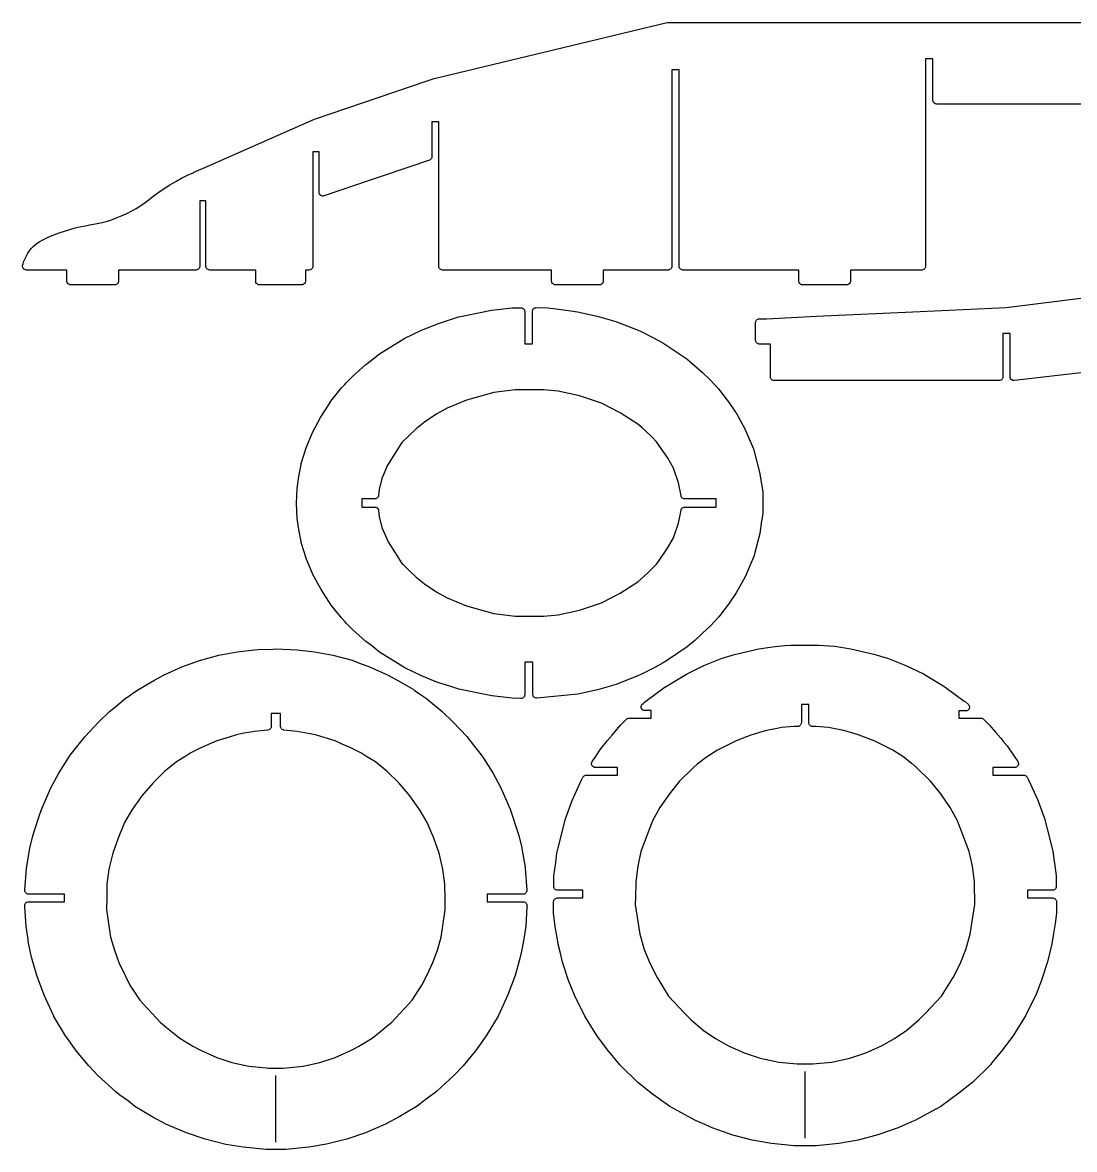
# Model space of a CAD drawing. Extents: x -1 to 1061, y 0 to 484.
# Drawn here: x -0.7 to 451.1, y 0 to 483.9 of the extents above; entities that cross this region are included whole.
import ezdxf

# ---------------------------------------------------------------- set-up
doc = ezdxf.new("R2010")
doc.units = 0
doc.layers.add('Normal', color=7, linetype='CONTINUOUS')

msp = doc.modelspace()

# ---------------------------------------------------------------- linework, layer by layer
at = {"layer": 'Normal'}
for points in [[(173.05, 458.9, -5.08), (176.05, 459.92, -5.08), (179.15, 460.65, -5.08), (179.15, 460.65, -8.89), (276.2, 483.9, -8.89), (276.56, 483.95, -8.89), (283.51, 483.95, -8.89)], [(283.51, 483.95, -5.08), (289.86, 483.95, -5.08), (289.86, 483.95, -8.89), (383.01, 483.95, -8.89)], [(383.01, 483.95, -5.08), (389.36, 483.95, -5.08), (389.36, 483.95, -8.89), (484.78, 483.95, -8.89)], [(443.89, 448.95, -5.08), (437.54, 448.95, -5.08), (437.54, 448.95, -8.89), (391.95, 448.95, -8.89), (391.62, 448.97, -8.89), (391.26, 449.1, -8.89), (390.96, 449.28, -8.89), (390.7, 449.55, -8.89), (390.5, 449.86, -8.89), (390.4, 450.19, -8.89), (390.35, 450.52, -8.89), (390.35, 468.43, -8.89), (387.17, 468.43, -8.89), (387.17, 417.73, -8.89)], [(544.75, 448.95, -5.08), (538.4, 448.95, -5.08), (538.4, 448.95, -8.89), (489.97, 448.95, -8.89), (489.64, 448.97, -8.89), (489.28, 449.1, -8.89), (488.98, 449.28, -8.89), (488.72, 449.55, -8.89), (488.52, 449.86, -8.89), (488.42, 450.19, -8.89), (488.37, 450.52, -8.89), (488.37, 468.43, -8.89), (485.19, 468.43, -8.89), (485.19, 450.52, -8.89), (485.17, 450.19, -8.89), (485.04, 449.86, -8.89), (484.86, 449.55, -8.89), (484.58, 449.28, -8.89), (484.28, 449.1, -8.89), (483.95, 448.97, -8.89), (483.62, 448.95, -8.89), (443.89, 448.95, -8.89)], [(281.33, 390.07, -5.08), (281.33, 396.42, -5.08), (281.33, 396.42, -8.89), (281.33, 463.68, -8.89), (278.16, 463.68, -8.89), (278.16, 444.04, -8.89)], [(118.85, 439.93, -5.08), (124.66, 442.49, -5.08), (124.66, 442.49, -8.89), (173.05, 458.9, -8.89)], [(178.05, 395.07, -5.08), (178.05, 401.42, -5.08), (178.05, 401.42, -8.89), (178.05, 441.27, -8.89), (175.13, 441.27, -8.89), (175.13, 426.34, -8.89), (175.08, 425.96, -8.89), (174.96, 425.58, -8.89), (174.7, 425.25, -8.89), (174.4, 424.99, -8.89), (174.07, 424.84, -8.89), (154.2, 418.11, -8.89)], [(278.16, 444.04, -5.08), (278.16, 437.69, -5.08), (278.16, 437.69, -8.89), (278.16, 379.27, -8.89), (278.13, 378.94, -8.89), (278, 378.59, -8.89), (277.83, 378.28, -8.89), (277.55, 378.03, -8.89), (277.24, 377.83, -8.89), (276.89, 377.72, -8.89), (276.56, 377.67, -8.89), (266.7, 377.67, -8.89)], [(72.8, 419.58, -5.08), (72.87, 419.63, -5.08), (78.59, 422.15, -5.08), (78.59, 422.15, -8.89), (118.85, 439.93, -8.89)], [(154.2, 418.11, -5.08), (148.21, 416.08, -5.08), (148.21, 416.08, -8.89), (128.8, 409.5, -8.89), (128.47, 409.42, -8.89), (128.12, 409.42, -8.89), (127.74, 409.52, -8.89), (127.38, 409.73, -8.89), (127.08, 410.01, -8.89), (126.87, 410.34, -8.89), (126.75, 410.67, -8.89), (126.72, 411, -8.89), (126.72, 428.45, -8.89), (123.98, 428.45, -8.89), (123.98, 395.5, -8.89)], [(21.89, 395.71, -5.08), (23.14, 396.01, -5.08), (24.38, 396.29, -5.08), (26.24, 396.67, -5.08), (28.09, 397.05, -5.08), (28.09, 397.05, -8.89), (29.72, 397.33, -8.89), (31.34, 397.61, -8.89), (33.53, 398.12, -8.89), (35.71, 398.7, -8.89), (37.85, 399.39, -8.89), (39.98, 400.18, -8.89), (42.06, 401.04, -8.89), (44.12, 401.98, -8.89), (46.15, 403.02, -8.89), (48.11, 404.14, -8.89), (50.04, 405.33, -8.89), (51.89, 406.6, -8.89), (53.7, 407.95, -8.89), (55.42, 409.35, -8.89), (57.76, 411.05, -8.89), (60.15, 412.67, -8.89), (62.59, 414.22, -8.89), (65.07, 415.7, -8.89), (67.59, 417.07, -8.89), (70.18, 418.36, -8.89), (72.8, 419.58, -8.89)], [(387.17, 417.73, -5.08), (387.17, 411.38, -5.08), (387.17, 411.38, -8.89), (387.17, 379.27, -8.89), (387.15, 378.94, -8.89), (387.02, 378.59, -8.89), (386.84, 378.28, -8.89), (386.56, 378.03, -8.89), (386.26, 377.83, -8.89), (385.93, 377.72, -8.89), (385.6, 377.67, -8.89), (354.89, 377.67, -8.89), (354.89, 372.92, -8.89), (354.86, 372.59, -8.89), (354.74, 372.24, -8.89), (354.56, 371.93, -8.89), (354.28, 371.68, -8.89), (353.97, 371.48, -8.89), (353.64, 371.37, -8.89), (353.31, 371.32, -8.89), (346.2, 371.32, -8.89)], [(78.03, 391.44, -5.08), (78.03, 397.79, -5.08), (78.03, 397.79, -8.89), (78.03, 407.34, -8.89), (75.39, 407.34, -8.89), (75.39, 379.27, -8.89), (75.34, 378.94, -8.89), (75.23, 378.59, -8.89), (75.03, 378.28, -8.89), (74.78, 378.03, -8.89), (74.47, 377.83, -8.89), (74.12, 377.72, -8.89), (73.79, 377.67, -8.89), (58.6, 377.67, -8.89)], [(19.91, 371.32, 0.13), (19.91, 371.32, -8.89), (19.58, 371.37, -8.89), (19.25, 371.48, -8.89), (18.92, 371.68, -8.89), (18.67, 371.93, -8.89), (18.47, 372.24, -8.89), (18.36, 372.59, -8.89), (18.31, 372.92, -8.89), (18.31, 377.67, -8.89), (0.86, 377.67, -8.89), (0.53, 377.72, -8.89), (0.2, 377.83, -8.89), (-0.13, 378.03, -8.89), (-0.38, 378.28, -8.89), (-0.58, 378.61, -8.89), (-0.71, 378.97, -8.89), (-0.74, 379.32, -8.89), (-0.69, 379.65, -8.89), (-0.51, 380.31, -8.89), (-0.13, 381.48, -8.89), (0.36, 382.65, -8.89), (0.91, 383.77, -8.89), (1.52, 384.86, -8.89), (2.24, 385.9, -8.89), (3.02, 386.89, -8.89), (3.84, 387.81, -8.89), (4.93, 388.8, -8.89), (6.43, 389.79, -8.89), (8, 390.68, -8.89), (10.31, 391.8, -8.89), (12.65, 392.84, -8.89), (14.94, 393.65, -8.89), (17.22, 394.39, -8.89), (19.56, 395.07, -8.89), (21.89, 395.71, -8.89)], [(123.98, 395.5, -5.08), (123.98, 389.15, -5.08), (123.98, 389.15, -8.89), (123.98, 379.27, -8.89), (123.93, 378.94, -8.89), (123.82, 378.59, -8.89), (123.62, 378.28, -8.89), (123.37, 378.03, -8.89), (123.04, 377.83, -8.89), (122.71, 377.72, -8.89), (122.38, 377.67, -8.89), (120.8, 377.67, -8.89), (120.8, 372.92, -8.89), (120.75, 372.59, -8.89), (120.65, 372.24, -8.89), (120.45, 371.93, -8.89), (120.19, 371.68, -8.89), (119.86, 371.48, -8.89), (119.53, 371.37, -8.89), (119.2, 371.32, -8.89), (114.05, 371.32, -8.89)], [(204.44, 377.67, -5.08), (198.09, 377.67, -5.08), (198.09, 377.67, -8.89), (179.65, 377.67, -8.89), (179.32, 377.72, -8.89), (178.99, 377.83, -8.89), (178.66, 378.03, -8.89), (178.41, 378.28, -8.89), (178.21, 378.59, -8.89), (178.1, 378.94, -8.89), (178.05, 379.27, -8.89), (178.05, 395.07, -8.89)], [(114.05, 371.32, -5.08), (107.7, 371.32, -5.08), (107.7, 371.32, -8.89), (100.99, 371.32, -8.89), (100.66, 371.37, -8.89), (100.33, 371.48, -8.89), (100, 371.68, -8.89), (99.75, 371.93, -8.89), (99.54, 372.24, -8.89), (99.44, 372.59, -8.89), (99.42, 372.92, -8.89), (99.42, 377.67, -8.89), (79.6, 377.67, -8.89), (79.27, 377.72, -8.89), (78.94, 377.83, -8.89), (78.61, 378.03, -8.89), (78.36, 378.28, -8.89), (78.16, 378.59, -8.89), (78.05, 378.94, -8.89), (78.03, 379.27, -8.89), (78.03, 391.44, -8.89)], [(311.68, 377.67, -5.08), (305.33, 377.67, -5.08), (305.33, 377.67, -8.89), (282.91, 377.67, -8.89), (282.58, 377.72, -8.89), (282.24, 377.83, -8.89), (281.94, 378.03, -8.89), (281.66, 378.28, -8.89), (281.48, 378.59, -8.89), (281.36, 378.94, -8.89), (281.33, 379.27, -8.89), (281.33, 390.07, -8.89)], [(58.6, 377.67, -5.08), (52.25, 377.67, -5.08), (52.25, 377.67, -8.89), (40.54, 377.67, -8.89), (40.54, 372.92, -8.89), (40.51, 372.59, -8.89), (40.41, 372.24, -8.89), (40.21, 371.93, -8.89), (39.95, 371.68, -8.89), (39.62, 371.48, -8.89), (39.29, 371.37, -8.89), (38.96, 371.32, -8.89), (30.89, 371.32, -8.89)], [(240.79, 371.32, -5.08), (234.44, 371.32, -5.08), (234.44, 371.32, -8.89), (228.12, 371.32, -8.89), (227.79, 371.37, -8.89), (227.43, 371.48, -8.89), (227.13, 371.68, -8.89), (226.87, 371.93, -8.89), (226.67, 372.24, -8.89), (226.57, 372.59, -8.89), (226.52, 372.92, -8.89), (226.52, 377.67, -8.89), (204.44, 377.67, -8.89)], [(266.7, 377.67, -5.08), (260.35, 377.67, -5.08), (260.35, 377.67, -8.89), (248.74, 377.67, -8.89), (248.74, 372.92, -8.89), (248.72, 372.59, -8.89), (248.59, 372.24, -8.89), (248.41, 371.93, -8.89), (248.13, 371.68, -8.89), (247.83, 371.48, -8.89), (247.5, 371.37, -8.89), (247.17, 371.32, -8.89), (240.79, 371.32, -8.89)], [(346.2, 371.32, -5.08), (339.85, 371.32, -5.08), (339.85, 371.32, -8.89), (334.26, 371.32, -8.89), (333.93, 371.37, -8.89), (333.58, 371.48, -8.89), (333.27, 371.68, -8.89), (333.02, 371.93, -8.89), (332.82, 372.24, -8.89), (332.69, 372.59, -8.89), (332.66, 372.92, -8.89), (332.66, 377.67, -8.89), (311.68, 377.67, -8.89)], [(30.89, 371.32, -5.08), (24.54, 371.32, -5.08), (24.54, 371.32, -8.89), (19.91, 371.32, -8.89)], [(378.54, 359.56, -5.08), (384.89, 359.84, -5.08), (384.89, 359.84, -8.89), (421.82, 361.57, -8.89), (466.52, 367.13, -8.89)], [(181.33, 355.88, -5.08), (186.49, 357.53, -5.08), (187.4, 357.71, -5.08), (187.4, 357.71, -8.89), (200.74, 360.45, -8.89), (209.55, 361.37, -8.89), (213.36, 361.47, -8.89), (213.69, 361.44, -8.89), (214.05, 361.32, -8.89), (214.35, 361.14, -8.89), (214.63, 360.86, -8.89), (214.83, 360.55, -8.89), (214.93, 360.2, -8.89), (214.99, 359.87, -8.89), (214.99, 345.97, -8.89), (218.29, 345.97, -8.89), (218.29, 359.94, -8.89), (218.31, 360.27, -8.89), (218.41, 360.6, -8.89), (218.62, 360.93, -8.89), (218.9, 361.19, -8.89), (219.23, 361.39, -8.89), (219.56, 361.49, -8.89), (219.91, 361.52, -8.89), (224.92, 361.39, -8.89), (228.5, 360.93, -8.89)], [(228.5, 360.93, -5.08), (234.8, 360.12, -5.08), (234.8, 360.12, -8.89), (237.69, 359.74, -8.89), (246.13, 357.91, -8.89), (254.18, 355.55, -8.89), (264.41, 351.54, -8.89), (264.67, 351.41, -8.89)], [(340.33, 357.78, -5.08), (346.68, 358.06, -5.08), (346.68, 358.06, -8.89), (378.54, 359.56, -8.89)], [(127.25, 314.3, -5.08), (127.48, 314.73, -5.08), (130.63, 319.66, -5.08), (130.63, 319.66, -8.89), (131.7, 321.31, -8.89), (135.71, 326.29, -8.89), (136.25, 327, -8.89), (137.74, 328.5, -8.89), (138.23, 329.16, -8.89), (140.94, 331.88, -8.89), (146.71, 337.08, -8.89), (149.23, 338.89, -8.89), (152.58, 341.66, -8.89), (163.42, 348.34, -8.89), (170.59, 351.84, -8.89), (177.9, 354.76, -8.89), (181.33, 355.88, -8.89)], [(320.52, 334.29, -5.08), (320.52, 340.64, -5.08), (320.52, 340.64, -8.89), (320.52, 345.87, -8.89), (315.75, 345.87, -8.89), (315.42, 345.9, -8.89), (315.09, 346.02, -8.89), (314.78, 346.2, -8.89), (314.5, 346.48, -8.89), (314.33, 346.79, -8.89), (314.2, 347.12, -8.89), (314.17, 347.45, -8.89), (314.17, 355.19, -8.89), (314.2, 355.52, -8.89), (314.33, 355.85, -8.89), (314.5, 356.16, -8.89), (314.78, 356.44, -8.89), (315.09, 356.62, -8.89), (315.42, 356.74, -8.89), (315.75, 356.77, -8.89), (318.9, 356.77, -8.89), (340.33, 357.78, -8.89)], [(264.67, 351.41, -5.08), (270.31, 348.49, -5.08), (270.31, 348.49, -8.89), (274.32, 346.41, -8.89), (284.58, 339.45, -8.89), (287.96, 336.65, -8.89), (291.36, 333.58, -8.89), (294.69, 330.45, -8.89), (298.22, 326.57, -8.89), (301.9, 321.79, -8.89)], [(477.57, 336.25, -5.08), (471.27, 335.51, -5.08), (471.27, 335.51, -8.89), (425.3, 330.17, -8.89), (424.94, 330.17, -8.89), (424.59, 330.25, -8.89), (424.23, 330.45, -8.89), (423.93, 330.71, -8.89), (423.7, 331.04, -8.89), (423.57, 331.39, -8.89), (423.52, 331.75, -8.89), (423.52, 350.44, -8.89), (420.37, 350.44, -8.89), (420.37, 331.75, -8.89), (420.34, 331.42, -8.89), (420.22, 331.09, -8.89), (420.04, 330.76, -8.89), (419.76, 330.5, -8.89), (419.46, 330.3, -8.89), (419.13, 330.2, -8.89), (418.8, 330.17, -8.89), (381.18, 330.17, -8.89)], [(322.1, 330.17, 0.13), (322.1, 330.17, -8.89), (321.77, 330.2, -8.89), (321.44, 330.3, -8.89), (321.13, 330.5, -8.89), (320.85, 330.76, -8.89), (320.67, 331.09, -8.89), (320.55, 331.42, -8.89), (320.52, 331.75, -8.89), (320.52, 334.29, -8.89)], [(339.39, 330.17, -5.08), (333.04, 330.17, -5.08), (333.04, 330.17, -8.89), (322.1, 330.17, -8.89)], [(381.18, 330.17, -5.08), (374.83, 330.17, -5.08), (374.83, 330.17, -8.89), (339.39, 330.17, -8.89)], [(220.35, 326.26, -5.08), (213.99, 326.26, -5.08), (213.99, 326.26, -8.89), (210.9, 326.26, -8.89), (201.73, 325.04, -8.89), (190.02, 321.84, -8.89), (181.71, 318.31, -8.89), (177.16, 315.85, -8.89), (171.86, 312.32, -8.89), (168.35, 309.52, -8.89), (165.28, 306.58, -8.89), (162.26, 303.58, -8.89), (159.44, 299.24, -8.89)], [(271.65, 303.91, -5.08), (271.63, 303.94, -5.08), (269.39, 306.17, -5.08), (267.11, 308.33, -5.08), (267.11, 308.33, -8.89), (265.38, 309.91, -8.89), (263.6, 311.43, -8.89), (256.01, 316.38, -8.89), (247.9, 320.45, -8.89), (238.53, 323.62, -8.89), (229.31, 325.58, -8.89), (222.99, 326.26, -8.89), (220.35, 326.26, -8.89)], [(301.9, 321.79, -5.08), (302.46, 321.06, -5.08), (305.56, 316.59, -5.08), (305.56, 316.59, -8.89), (305.74, 316.31, -8.89), (309.6, 309.52, -8.89), (313.31, 300.89, -8.89), (315.9, 290.91, -8.89), (317.2, 282.45, -8.89), (317.2, 276.23, -8.89)], [(117.25, 270.92, -5.08), (117.22, 271.14, -5.08), (116.94, 277.24, -5.08), (116.94, 277.24, -8.89), (116.92, 277.55, -8.89), (117.2, 283.9, -8.89), (117.93, 288.95, -8.89), (119, 294.11, -8.89), (119, 294.54, -8.89), (119.08, 294.94, -8.89), (121.06, 301.27, -8.89), (123.8, 307.9, -8.89), (127.25, 314.3, -8.89)], [(268.48, 248.18, -5.08), (270.08, 249.73, -5.08), (271.63, 251.31, -5.08), (272.72, 252.88, -5.08), (272.72, 252.88, -8.89), (276.38, 258.14, -8.89), (278.82, 262.66, -8.89), (281.08, 268.91, -8.89), (282.12, 274.57, -8.89), (282.22, 274.9, -8.89), (282.42, 275.21, -8.89), (282.68, 275.49, -8.89), (283.01, 275.69, -8.89), (283.34, 275.82, -8.89), (283.69, 275.87, -8.89), (297.28, 275.87, -8.89), (297.28, 279.35, -8.89), (283.69, 279.35, -8.89), (283.34, 279.4, -8.89), (283.01, 279.53, -8.89), (282.68, 279.73, -8.89), (282.42, 280.01, -8.89), (282.22, 280.31, -8.89), (282.12, 280.64, -8.89), (281.08, 286.31, -8.89), (278.82, 292.56, -8.89), (276.38, 297.08, -8.89), (271.65, 303.91, -8.89)], [(159.44, 299.24, -5.08), (156.26, 294.28, -5.08), (156.08, 293.85, -5.08), (156.08, 293.85, -8.89), (153.67, 288.19, -8.89), (152.45, 283.39, -8.89), (152.2, 280.77, -8.89), (152.12, 280.42, -8.89), (151.94, 280.09, -8.89), (151.66, 279.78, -8.89), (151.33, 279.55, -8.89), (150.98, 279.4, -8.89), (150.62, 279.35, -8.89), (144.98, 279.35, -8.89), (144.98, 275.87, -8.89), (150.62, 275.87, -8.89), (150.98, 275.82, -8.89), (151.33, 275.69, -8.89), (151.66, 275.46, -8.89), (151.94, 275.16, -8.89), (152.12, 274.8, -8.89), (152.2, 274.45, -8.89), (152.45, 271.86, -8.89), (153.67, 267.03, -8.89), (156.26, 260.93, -8.89), (159.31, 256.21, -8.89)], [(317.2, 276.23, -5.08), (317.22, 273, -5.08), (316.74, 269.9, -5.08), (316.74, 269.9, -8.89), (315.93, 264.46, -8.89), (313.39, 254.56, -8.89), (309.68, 245.87, -8.89), (305.82, 239.04, -8.89), (302.49, 234.21, -8.89), (298.3, 228.75, -8.89), (294.79, 224.87, -8.89), (291.41, 221.69, -8.89), (288.01, 218.62, -8.89), (284.71, 215.85, -8.89), (276.33, 210.16, -8.89)], [(139.14, 225.15, -5.08), (138.23, 226.06, -5.08), (137.74, 226.72, -5.08), (136.25, 228.22, -5.08), (135.71, 228.96, -5.08), (134.95, 229.9, -5.08), (134.95, 229.9, -8.89), (131.8, 233.76, -8.89), (127.56, 240.39, -8.89), (123.88, 247.17, -8.89), (123.8, 247.32, -8.89), (121.11, 253.82, -8.89), (121.06, 253.95, -8.89), (119.08, 260.27, -8.89), (119, 260.68, -8.89), (119, 261.11, -8.89), (117.96, 266.19, -8.89), (117.25, 270.92, -8.89)], [(159.31, 256.21, -5.08), (162.26, 251.64, -5.08), (162.56, 251.31, -5.08), (162.89, 250.98, -5.08), (162.89, 250.98, -8.89), (165.61, 248.31, -8.89), (168.35, 245.69, -8.89), (171.86, 242.9, -8.89)], [(214.91, 228.96, -5.08), (221.26, 228.96, -5.08), (221.26, 228.96, -8.89), (222.99, 228.96, -8.89), (229.31, 229.64, -8.89), (238.53, 231.6, -8.89), (247.9, 234.77, -8.89), (256.01, 238.84, -8.89), (263.6, 243.79, -8.89), (266.07, 245.95, -8.89), (268.48, 248.18, -8.89)], [(171.86, 242.9, 0.13), (171.86, 242.9, -8.89), (177.16, 239.37, -8.89), (181.71, 236.91, -8.89), (190.02, 233.38, -8.89), (201.73, 230.17, -8.89), (210.9, 228.96, -8.89), (214.91, 228.96, -8.89)], [(152.58, 213.56, 0.13), (152.58, 213.56, -8.89), (149.23, 216.36, -8.89), (146.71, 218.14, -8.89), (141, 223.29, -8.89), (139.14, 225.15, -8.89)], [(39.37, 190.27, -5.08), (43.21, 193.5, -5.08), (43.76, 193.88, -5.08), (44.32, 194.23, -5.08), (44.32, 194.23, -8.89), (46.71, 195.88, -8.89), (49.1, 197.56, -8.89), (55.7, 201.4, -8.89), (60.07, 203.78, -8.89), (67.74, 207.26, -8.89), (75.26, 210.01, -8.89), (83.52, 212.22, -8.89), (91.39, 213.69, -8.89), (98.88, 214.6, -8.89), (100.43, 214.66, -8.89)], [(100.43, 214.66, -5.08), (106.78, 214.88, -5.08), (106.78, 214.88, -8.89), (108.05, 214.91, -8.89), (117.17, 214.6, -8.89), (124.71, 213.69, -8.89), (132.56, 212.24, -8.89), (140.79, 210.06, -8.89), (143.99, 208.89, -8.89)], [(183.31, 198.73, -5.08), (178.03, 200.41, -5.08), (177.29, 200.71, -5.08), (177.29, 200.71, -8.89), (170.69, 203.33, -8.89), (163.42, 206.88, -8.89), (152.58, 213.56, -8.89)], [(275.44, 198.7, -5.08), (280.87, 201.96, -5.08), (280.87, 201.96, -8.89), (284.43, 204.09, -8.89), (291.95, 207.77, -8.89), (299.8, 210.9, -8.89), (305.16, 212.55, -8.89), (315.54, 214.93, -8.89), (320.4, 215.7, -8.89)], [(320.4, 215.7, -5.08), (322.53, 216.03, -5.08), (326.72, 216.38, -5.08), (326.72, 216.38, -8.89), (329.31, 216.59, -8.89), (341.35, 216.59, -8.89), (348.16, 216.05, -8.89), (355.12, 214.96, -8.89), (365.51, 212.57, -8.89), (369.19, 211.46, -8.89)], [(143.99, 208.89, -5.08), (148.34, 207.29, -5.08), (149.91, 206.58, -5.08), (149.91, 206.58, -8.89), (156.03, 203.84, -8.89), (160.45, 201.42, -8.89), (167.01, 197.61, -8.89), (167.69, 197.13, -8.89), (168.4, 196.62, -8.89)], [(276.33, 210.16, -5.08), (274.47, 208.91, -5.08), (270.81, 207.01, -5.08), (270.81, 207.01, -8.89), (264.57, 203.76, -8.89), (254.33, 199.72, -8.89), (246.25, 197.33, -8.89), (237.85, 195.5, -8.89), (220.22, 193.85, -8.89), (219.86, 193.85, -8.89), (219.51, 193.95, -8.89), (219.15, 194.13, -8.89), (218.85, 194.39, -8.89), (218.64, 194.72, -8.89), (218.52, 195.07, -8.89), (218.49, 195.43, -8.89), (218.49, 209.25, -8.89), (214.99, 209.25, -8.89), (214.99, 195.25, -8.89), (214.93, 194.89, -8.89), (214.83, 194.56, -8.89), (214.63, 194.23, -8.89), (214.33, 193.98, -8.89), (213.99, 193.78, -8.89), (213.66, 193.68, -8.89), (213.31, 193.65, -8.89), (209.63, 193.85, -8.89), (200.89, 194.74, -8.89), (186.66, 197.66, -8.89), (183.31, 198.73, -8.89)], [(369.19, 211.46, -5.08), (370.87, 210.92, -5.08), (375.13, 209.25, -5.08), (375.13, 209.25, -8.89), (378.74, 207.82, -8.89), (386.26, 204.17, -8.89), (395.4, 198.68, -8.89), (403.78, 192.48, -8.89), (404.29, 192.15, -8.89), (405.54, 191.06, -8.89), (405.77, 190.78, -8.89), (405.94, 190.42, -8.89), (406.04, 190.04, -8.89), (406.04, 189.66, -8.89), (405.94, 189.31, -8.89), (405.77, 188.98, -8.89), (405.51, 188.7, -8.89), (405.18, 188.47, -8.89), (404.83, 188.34, -8.89), (404.47, 188.29, -8.89), (401.47, 188.29, -8.89), (401.47, 185.19, -8.89), (411, 185.19, -8.89), (411.3, 185.17, -8.89), (411.61, 185.06, -8.89), (411.89, 184.91, -8.89), (412.11, 184.73, -8.89), (414.45, 182.4, -8.89), (414.91, 181.89, -8.89), (415.34, 181.38, -8.89)], [(250.44, 175.49, -5.08), (252.48, 177.93, -5.08), (254.53, 180.34, -5.08), (254.53, 180.34, -8.89), (255.4, 181.33, -8.89), (256.26, 182.3, -8.89), (258.65, 184.73, -8.89), (258.9, 184.91, -8.89), (259.18, 185.06, -8.89), (259.49, 185.17, -8.89), (259.79, 185.19, -8.89), (269.32, 185.19, -8.89), (269.32, 188.49, -8.89), (266.55, 188.49, -8.89), (266.22, 188.52, -8.89), (265.86, 188.65, -8.89), (265.53, 188.85, -8.89), (265.23, 189.18, -8.89), (265.05, 189.56, -8.89), (264.95, 189.97, -8.89), (264.97, 190.37, -8.89), (265.1, 190.73, -8.89), (265.25, 191.01, -8.89), (265.79, 191.57, -8.89), (266.37, 192.05, -8.89), (267, 192.48, -8.89), (275.26, 198.6, -8.89), (275.44, 198.7, -8.89)], [(168.4, 196.62, -5.08), (170.61, 195.1, -5.08), (172.85, 193.6, -5.08), (173.58, 192.99, -5.08), (173.58, 192.99, -8.89), (179.48, 188.09, -8.89), (184.25, 183.49, -8.89), (190.09, 177.32, -8.89), (193.45, 173.08, -8.89)], [(4.45, 137.01, -5.08), (6.4, 143.05, -5.08), (6.4, 143.05, -8.89), (7.34, 146.02, -8.89), (11.38, 155.22, -8.89), (14.86, 161.65, -8.89), (19.79, 169.32, -8.89), (26.01, 177.22, -8.89), (31.88, 183.44, -8.89), (36.63, 188.01, -8.89), (39.37, 190.27, -8.89)], [(357.33, 178.36, -5.08), (351.99, 179.91, -5.08), (351.21, 180.04, -5.08), (351.21, 180.04, -8.89), (345.47, 181.13, -8.89), (340, 181.66, -8.89), (338.56, 181.66, -8.89), (338.23, 181.69, -8.89), (337.9, 181.81, -8.89), (337.59, 181.99, -8.89), (337.31, 182.27, -8.89), (337.13, 182.58, -8.89), (337.01, 182.93, -8.89), (336.98, 183.26, -8.89), (336.98, 191.06, -8.89), (333.81, 191.06, -8.89), (333.81, 183.26, -8.89), (333.78, 182.93, -8.89), (333.65, 182.58, -8.89), (333.48, 182.27, -8.89), (333.2, 181.99, -8.89), (332.89, 181.81, -8.89), (332.56, 181.69, -8.89), (332.21, 181.66, -8.89), (330.78, 181.66, -8.89), (325.32, 181.13, -8.89), (323.39, 180.77, -8.89)], [(136.6, 174.07, -5.08), (133.53, 175.46, -5.08), (130.68, 176.33, -5.08), (130.68, 176.33, -8.89), (125.04, 178.1, -8.89), (117.27, 179.53, -8.89), (111.56, 180.06, -8.89), (111.2, 180.14, -8.89), (110.85, 180.29, -8.89), (110.54, 180.57, -8.89), (110.29, 180.9, -8.89), (110.16, 181.25, -8.89), (110.11, 181.64, -8.89), (110.11, 187.25, -8.89), (106.07, 187.25, -8.89), (106.07, 181.64, -8.89), (106.04, 181.25, -8.89), (105.89, 180.9, -8.89), (105.66, 180.57, -8.89), (105.36, 180.29, -8.89), (105, 180.14, -8.89), (104.65, 180.06, -8.89), (98.93, 179.53, -8.89), (93.65, 178.56, -8.89)], [(323.39, 180.77, -5.08), (318.8, 179.91, -5.08), (317.2, 179.43, -5.08), (317.2, 179.43, -8.89), (312.09, 177.95, -8.89), (305.74, 175.49, -8.89), (297.74, 171.4, -8.89), (293.01, 168.43, -8.89), (289.53, 165.68, -8.89), (289.1, 165.4, -8.89), (287.4, 163.86, -8.89), (281.36, 158.01, -8.89), (277.11, 152.7, -8.89), (273.05, 146.86, -8.89), (269.9, 141.1, -8.89), (264.92, 127.94, -8.89), (263.52, 121.64, -8.89), (262.64, 114.93, -8.89), (262.64, 114.81, -8.89)], [(415.34, 181.38, -5.08), (417.42, 178.99, -5.08), (419.46, 176.56, -5.08), (419.46, 176.56, -8.89), (420.8, 174.9, -8.89), (422.15, 173.25, -8.89), (425.27, 168.83, -8.89), (426.82, 166.52, -8.89), (426.97, 166.22, -8.89), (427.08, 165.86, -8.89), (427.08, 165.48, -8.89), (427, 165.07, -8.89), (426.8, 164.69, -8.89), (426.52, 164.41, -8.89), (426.19, 164.19, -8.89), (425.83, 164.08, -8.89), (425.5, 164.03, -8.89), (416, 164.03, -8.89), (416, 160.76, -8.89), (429.36, 160.76, -8.89), (429.69, 160.71, -8.89), (430.02, 160.6, -8.89), (430.33, 160.4, -8.89), (430.58, 160.15, -8.89), (430.78, 159.87, -8.89), (431.37, 158.7, -8.89), (435.36, 149.99, -8.89), (438.28, 142.11, -8.89), (440.51, 133.17, -8.89)], [(93.65, 178.56, -5.08), (91.16, 178.1, -5.08), (87.53, 176.96, -5.08), (87.53, 176.96, -8.89), (82.68, 175.46, -8.89), (75.92, 172.44, -8.89), (71.55, 170.33, -8.89), (69.42, 168.91, -8.89), (65.35, 166.45, -8.89), (60.25, 162.23, -8.89), (55.32, 157.45, -8.89), (50.55, 151.79, -8.89), (46.1, 145.59, -8.89), (43.13, 140.34, -8.89), (40.28, 133.6, -8.89), (38, 127.23, -8.89), (36.4, 120.37, -8.89), (35.53, 113.84, -8.89), (35.43, 108.41, -8.89)], [(228.3, 123.22, -5.08), (228.8, 127.18, -5.08), (229.39, 129.46, -5.08), (229.39, 129.46, -8.89), (232.46, 141.96, -8.89), (235.38, 149.89, -8.89), (239.4, 158.65, -8.89), (240, 159.87, -8.89), (240.21, 160.15, -8.89), (240.46, 160.4, -8.89), (240.77, 160.6, -8.89), (241.1, 160.71, -8.89), (241.43, 160.76, -8.89), (254.79, 160.76, -8.89), (254.79, 164.03, -8.89), (245.29, 164.03, -8.89), (244.96, 164.08, -8.89), (244.6, 164.19, -8.89), (244.27, 164.41, -8.89), (243.99, 164.69, -8.89), (243.79, 165.07, -8.89), (243.71, 165.48, -8.89), (243.71, 165.86, -8.89), (243.81, 166.22, -8.89), (243.97, 166.52, -8.89), (245.47, 168.76, -8.89), (246.99, 170.97, -8.89), (248.56, 173.15, -8.89), (249.5, 174.32, -8.89), (250.44, 175.49, -8.89)], [(408.3, 106.58, -5.08), (408.18, 112.93, -5.08), (408.18, 112.93, -8.89), (408.15, 114.93, -8.89), (407.26, 121.64, -8.89), (405.87, 127.94, -8.89), (400.89, 141.1, -8.89), (397.74, 146.86, -8.89), (393.67, 152.7, -8.89), (389.43, 158.01, -8.89), (383.39, 163.86, -8.89), (381.69, 165.4, -8.89), (381.15, 165.76, -8.89), (377.77, 168.43, -8.89), (373.05, 171.4, -8.89), (365.05, 175.49, -8.89), (358.7, 177.95, -8.89), (357.33, 178.36, -8.89)], [(180.77, 107.49, -5.08), (180.67, 113.84, -5.08), (180.67, 113.84, -8.89), (180.67, 113.84, -8.89), (179.78, 120.37, -8.89), (178.21, 127.23, -8.89), (175.9, 133.6, -8.89), (173.08, 140.34, -8.89), (170.08, 145.59, -8.89), (165.66, 151.79, -8.89), (160.88, 157.45, -8.89), (155.93, 162.23, -8.89), (150.83, 166.45, -8.89), (146.74, 168.94, -8.89), (144.65, 170.33, -8.89), (140.28, 172.44, -8.89), (136.6, 174.07, -8.89)], [(193.45, 173.08, -5.08), (196.32, 169.44, -5.08), (197.26, 168, -5.08), (197.26, 168, -8.89), (201.27, 161.75, -8.89), (204.75, 155.32, -8.89), (208.79, 146.18, -8.89), (212.45, 134.85, -8.89), (213.74, 129.49, -8.89), (213.94, 128.32, -8.89)], [(2.9, 83.87, -5.08), (1.73, 89.46, -5.08), (1.63, 90.09, -5.08), (1.63, 90.09, -8.89), (0.79, 95.71, -8.89), (0.25, 104.11, -8.89), (0.23, 104.6, -8.89), (0.28, 105.08, -8.89), (0.38, 105.41, -8.89), (0.56, 105.71, -8.89), (0.84, 105.97, -8.89), (1.14, 106.17, -8.89), (1.47, 106.3, -8.89), (1.83, 106.32, -8.89), (17.35, 106.32, -8.89), (17.35, 109.63, -8.89), (1.85, 109.63, -8.89), (1.52, 109.68, -8.89), (1.17, 109.8, -8.89), (0.84, 110.01, -8.89), (0.58, 110.29, -8.89), (0.38, 110.64, -8.89), (0.3, 111, -8.89), (0.28, 111.33, -8.89), (0.97, 120.57, -8.89), (2.44, 129.39, -8.89), (3.71, 134.72, -8.89), (4.45, 137.01, -8.89)], [(440.51, 133.17, -5.08), (441.93, 127.33, -5.08), (441.99, 127, -5.08), (441.99, 127, -8.89), (443.23, 117.6, -8.89), (443.31, 112.9, -8.89), (443.28, 112.55, -8.89), (443.18, 112.22, -8.89), (442.98, 111.89, -8.89), (442.72, 111.63, -8.89), (442.39, 111.43, -8.89), (442.06, 111.33, -8.89), (441.73, 111.28, -8.89), (430.91, 111.28, -8.89), (430.91, 107.98, -8.89), (441.83, 107.98, -8.89), (442.14, 107.95, -8.89), (442.49, 107.82, -8.89), (442.8, 107.65, -8.89), (443.05, 107.39, -8.89), (443.26, 107.09, -8.89), (443.36, 106.73, -8.89), (443.41, 106.43, -8.89), (443.43, 101.52, -8.89), (442.85, 97.08, -8.89), (442.19, 92.66, -8.89), (441.43, 88.26, -8.89), (439.6, 80.57, -8.89), (437.03, 72.69, -8.89), (435.69, 69.29, -8.89)], [(213.94, 128.32, -5.08), (214.99, 122.05, -5.08), (214.99, 122.05, -8.89), (215.21, 120.73, -8.89), (215.93, 111.33, -8.89), (215.9, 111, -8.89), (215.8, 110.64, -8.89), (215.62, 110.29, -8.89), (215.34, 110.01, -8.89), (215.04, 109.8, -8.89), (214.68, 109.68, -8.89), (214.33, 109.63, -8.89), (198.86, 109.63, -8.89), (198.86, 106.32, -8.89), (214.38, 106.32, -8.89), (214.73, 106.3, -8.89), (215.06, 106.17, -8.89), (215.37, 105.97, -8.89), (215.62, 105.74, -8.89), (215.8, 105.38, -8.89), (215.93, 105, -8.89), (215.98, 104.62, -8.89), (215.95, 104.24, -8.89), (215.42, 95.83, -8.89), (214.76, 91.36, -8.89)], [(230.17, 84.79, -5.08), (229.39, 88.16, -5.08), (228.9, 91.01, -5.08), (228.9, 91.01, -8.89), (228.27, 94.77, -8.89), (227.36, 101.52, -8.89), (227.38, 106.43, -8.89), (227.43, 106.73, -8.89), (227.53, 107.09, -8.89), (227.74, 107.39, -8.89), (227.99, 107.65, -8.89), (228.3, 107.82, -8.89), (228.65, 107.95, -8.89), (228.96, 107.98, -8.89), (239.88, 107.98, -8.89), (239.88, 111.28, -8.89), (229.06, 111.28, -8.89), (228.73, 111.33, -8.89), (228.4, 111.43, -8.89), (228.07, 111.63, -8.89), (227.81, 111.89, -8.89), (227.61, 112.22, -8.89), (227.51, 112.55, -8.89), (227.48, 112.9, -8.89), (227.53, 117.42, -8.89), (228.3, 123.22, -8.89)], [(262.64, 114.81, -5.08), (262.53, 108.46, -5.08), (262.53, 108.46, -8.89), (262.46, 105.23, -8.89), (264.41, 92.48, -8.89), (266.34, 85.8, -8.89)], [(35.43, 108.41, -5.08), (35.36, 102.9, -5.08), (35.48, 102.06, -5.08), (35.48, 102.06, -8.89), (37.11, 91.21, -8.89), (38.71, 85.6, -8.89), (40.64, 80.31, -8.89), (43.31, 74.63, -8.89), (45.42, 70.56, -8.89), (49.63, 64.06, -8.89), (58.32, 54.69, -8.89)], [(104.06, 35, -5.08), (104.93, 34.9, -5.08), (110.39, 34.9, -5.08), (110.39, 34.9, -8.89), (111.25, 34.9, -8.89), (119.76, 35.79, -8.89), (127, 37.39, -8.89), (133.5, 39.5, -8.89), (140.79, 42.7, -8.89), (143.74, 44.27, -8.89), (149.4, 47.8, -8.89), (152.27, 50.04, -8.89), (155.09, 52.35, -8.89), (157.89, 54.69, -8.89), (166.57, 64.06, -8.89), (170.76, 70.56, -8.89), (172.9, 74.63, -8.89), (175.56, 80.31, -8.89), (177.5, 85.6, -8.89), (179.07, 91.21, -8.89), (180.85, 102.9, -8.89), (180.77, 107.49, -8.89)], [(332.13, 36.7, -5.08), (338.48, 36.7, -5.08), (338.48, 36.7, -8.89), (338.76, 36.7, -8.89), (346.71, 37.41, -8.89), (354.63, 39.17, -8.89), (361.52, 41.48, -8.89), (368.25, 44.48, -8.89), (373.89, 47.65, -8.89), (379.17, 51.18, -8.89), (384.3, 55.6, -8.89), (387.3, 58.6, -8.89), (394.03, 65.86, -8.89), (398.96, 73.79, -8.89), (401.98, 79.63, -8.89), (404.44, 85.8, -8.89), (406.37, 92.48, -8.89), (408.33, 105.23, -8.89), (408.3, 106.58, -8.89)], [(214.76, 91.36, -5.08), (214.5, 89.56, -5.08), (213.56, 85.12, -5.08), (213.56, 85.12, -8.89), (213.03, 82.6, -8.89), (210.85, 74.75, -8.89), (207.75, 66.32, -8.89), (203.53, 57.2, -8.89), (198.4, 48.74, -8.89), (193.83, 42.32, -8.89), (188.52, 35.92, -8.89), (184.48, 31.67, -8.89), (177.06, 24.82, -8.89)], [(31.78, 31.62, 0.13), (31.78, 31.62, -8.89), (27.74, 35.84, -8.89), (22.43, 42.24, -8.89), (17.86, 48.64, -8.89), (17.78, 48.74, -8.89), (12.75, 57.02, -8.89), (12.65, 57.2, -8.89), (8.51, 66.22, -8.89), (5.38, 74.63, -8.89), (3.17, 82.5, -8.89), (2.9, 83.87, -8.89)], [(233.78, 72.59, 0.13), (233.78, 72.59, -8.89), (231.22, 80.47, -8.89), (230.17, 84.79, -8.89)], [(266.34, 85.8, 0.13), (266.34, 85.8, -8.89), (268.81, 79.63, -8.89), (271.83, 73.79, -8.89), (276.76, 65.86, -8.89), (283.49, 58.6, -8.89), (286.49, 55.6, -8.89), (291.62, 51.18, -8.89), (296.9, 47.65, -8.89), (302.54, 44.48, -8.89), (309.27, 41.48, -8.89), (316.15, 39.17, -8.89), (324.08, 37.41, -8.89), (332.03, 36.7, -8.89), (332.13, 36.7, -8.89)], [(300.3, 7.57, -5.08), (295.53, 9.27, -5.08), (294.36, 9.78, -5.08), (294.36, 9.78, -8.89), (288.39, 12.37, -8.89), (277.27, 18.39, -8.89), (269.34, 24.08, -8.89), (263.47, 28.83, -8.89), (255.8, 36.32, -8.89), (255.27, 37.06, -8.89), (250.47, 42.75, -8.89), (245.9, 48.97, -8.89), (240.77, 57.2, -8.89), (236.35, 66.17, -8.89), (236.32, 66.29, -8.89), (233.78, 72.59, -8.89)], [(435.69, 69.29, -5.08), (434.47, 66.29, -5.08), (433.12, 63.5, -5.08), (433.12, 63.5, -8.89), (430.1, 57.33, -8.89), (424.97, 49.07, -8.89), (420.4, 42.85, -8.89), (415.52, 37.06, -8.89), (414.99, 36.32, -8.89), (407.42, 28.93, -8.89), (401.52, 24.16, -8.89), (393.7, 18.49, -8.89), (382.52, 12.45, -8.89), (381.18, 11.84, -8.89)], [(58.32, 54.69, 0.13), (58.32, 54.69, -8.89), (61.11, 52.35, -8.89), (63.93, 50.04, -8.89), (66.8, 47.8, -8.89), (72.44, 44.27, -8.89), (75.41, 42.7, -8.89), (82.68, 39.5, -8.89), (89.2, 37.39, -8.89), (96.44, 35.79, -8.89), (104.06, 35, -8.89)], [(111.3, -0.03, -5.08), (104.95, -0.03, -5.08), (104.95, -0.03, -8.89), (103.94, -0.03, -8.89), (94.06, 0.89, -8.89), (86.54, 2.16, -8.89), (77.77, 4.37, -8.89), (69.7, 7.11, -8.89), (61.11, 10.74, -8.89), (55.22, 13.87, -8.89), (47.57, 18.42, -8.89), (44.73, 20.68, -8.89), (42.88, 21.97, -8.89), (41.07, 23.29, -8.89), (39.29, 24.66, -8.89), (31.78, 31.62, -8.89)], [(108.1, 3.17, 0.13), (108.1, 3.17, -2.54), (108.1, 31.7, -2.54)], [(335.38, 4.8, 0.13), (335.38, 4.8, -2.54), (335.38, 33.5, -2.54)], [(177.06, 24.82, -5.08), (177.01, 24.76, -5.08), (173.28, 21.95, -5.08), (171.96, 21.03, -5.08), (171.96, 21.03, -8.89), (171.48, 20.68, -8.89), (168.81, 18.54, -8.89), (161.06, 13.92, -8.89), (155.22, 10.82, -8.89), (146.61, 7.14, -8.89), (138.56, 4.39, -8.89), (129.77, 2.18, -8.89), (122.25, 0.91, -8.89), (112.39, -0.03, -8.89), (111.3, -0.03, -8.89)], [(381.18, 11.84, -5.08), (375.36, 9.3, -5.08), (375.36, 9.3, -8.89), (366.6, 6.2, -8.89), (358.17, 3.99, -8.89), (349.94, 2.51, -8.89), (340.23, 1.6, -8.89), (330.71, 1.6, -8.89), (320.98, 2.51, -8.89), (312.75, 3.96, -8.89), (304.32, 6.15, -8.89), (300.3, 7.57, -8.89)]]:
    msp.add_polyline3d(points, dxfattribs=at)

doc.saveas('drawing.dxf')
